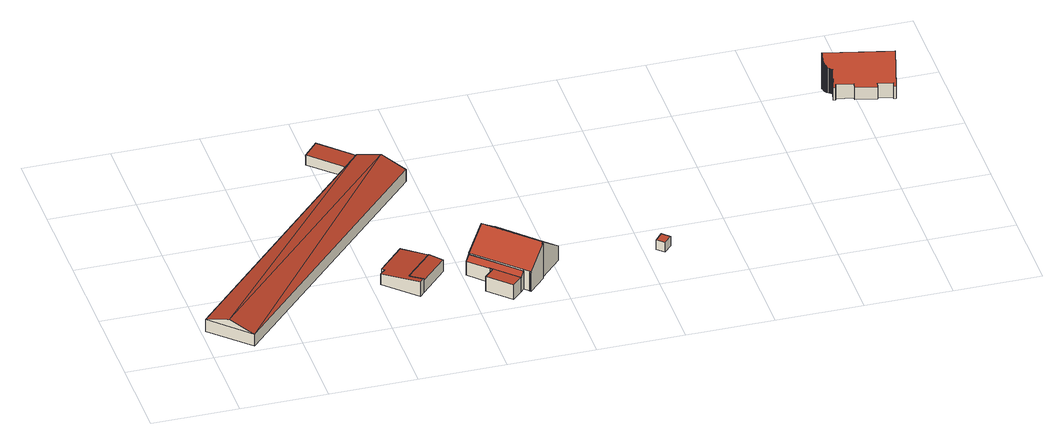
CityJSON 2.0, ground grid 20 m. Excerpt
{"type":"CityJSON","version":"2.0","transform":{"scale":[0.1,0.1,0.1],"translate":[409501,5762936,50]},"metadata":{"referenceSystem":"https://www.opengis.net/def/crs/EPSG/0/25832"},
"CityObjects":{
"building1":{"type":"Building","attributes":{"Gemeindeschluessel":"05515000","Geometrietyp2DReferenz":"3000","function":"31001_2700","roofType":"3100","measuredHeight":5.1},"geometry":[{"type":"Solid","lod":"2","boundaries":[[[[0,1,2,3]],[[4,5,1,0]],[[6,7,5,4]],[[8,9,7,6]],[[3,2,9,8]],[[3,8,10]],[[10,11,3]],[[11,10,6]],[[6,4,0,11]],[[10,8,6]],[[11,0,3]],[[1,5,7,9,2]]]],"semantics":{"surfaces":[{"type":"WallSurface"},{"type":"RoofSurface"},{"type":"GroundSurface"}],"values":[[0,0,0,0,0,1,1,1,1,0,0,2]]}}]},
"building2":{"type":"Building","attributes":{"Gemeindeschluessel":"05515000","Geometrietyp2DReferenz":"3000","function":"51009_1611","roofType":"2100","measuredHeight":3.78},"geometry":[{"type":"Solid","lod":"2","boundaries":[[[[12,13,14,15]],[[16,17,13,12]],[[18,19,17,16]],[[20,21,19,18]],[[22,23,21,20]],[[24,25,23,22]],[[26,27,25,24]],[[15,14,27,26]],[[24,22,20,18,16,12,15,26]],[[13,17,19,21,23,25,27,14]]]],"semantics":{"surfaces":[{"type":"WallSurface"},{"type":"RoofSurface"},{"type":"GroundSurface"}],"values":[[0,0,0,0,0,0,0,0,1,2]]}}]},
"building3":{"type":"Building","attributes":{"Gemeindeschluessel":"05515000","Geometrietyp2DReferenz":"3000","function":"31001_2460","roofType":"2100","measuredHeight":3.35},"geometry":[{"type":"Solid","lod":"2","boundaries":[[[[28,29,30,31]],[[32,33,29,28]],[[34,35,33,32]],[[31,30,35,34]],[[32,28,31,34]],[[29,33,35,30]]]],"semantics":{"surfaces":[{"type":"WallSurface"},{"type":"RoofSurface"},{"type":"GroundSurface"}],"values":[[0,0,0,0,1,2]]}}]},
"building4":{"type":"Building","attributes":{"Gemeindeschluessel":"05515000","Geometrietyp2DReferenz":"3000","function":"31001_2700","roofType":"2100","measuredHeight":2.93},"geometry":[{"type":"Solid","lod":"2","boundaries":[[[[36,37,38,39]],[[40,7,37,36]],[[41,5,7,40]],[[39,38,5,41]],[[40,36,39,41]],[[37,7,5,38]]]],"semantics":{"surfaces":[{"type":"WallSurface"},{"type":"RoofSurface"},{"type":"GroundSurface"}],"values":[[0,0,0,0,1,2]]}}]},
"building5":{"type":"Building","attributes":{"Gemeindeschluessel":"05515000","Geometrietyp2DReferenz":"3000","function":"31001_1000"},"address":[{"country":"Germany","locality":"Münster","thoroughfareNumber":"2","thoroughfareName":"Haurottheide"}],"children":["building5-1","building5-2","building5-3"]},
"building5-1":{"type":"BuildingPart","attributes":{"roofType":"3100","measuredHeight":9.28},"parents":["building5"],"geometry":[{"type":"Solid","lod":"2","boundaries":[[[[42,43,44,45]],[[46,47,43,42]],[[48,49,50,47,46]],[[51,52,53,54,55]],[[56,57,52,51]],[[58,59,57,56]],[[60,61,59,58]],[[62,63,61,60]],[[64,65,63,62]],[[66,67,65,64]],[[68,69,67,66]],[[70,71,69,68]],[[72,73,71,70]],[[45,44,73,72]],[[66,64,62,60,58,56,51,68]],[[55,48,46,42,45,72,70,68,51]],[[43,47,50,53,52,57,59,61,63,65,67,69,71,73,44]],[[49,48,55,54]],[[53,50,49,54]]]],"semantics":{"surfaces":[{"type":"WallSurface"},{"type":"RoofSurface"},{"type":"GroundSurface"},{"type":"ClosureSurface"}],"values":[[0,0,0,0,0,0,0,0,0,0,0,0,0,0,1,1,2,0,3]]}}]},
"building5-2":{"type":"BuildingPart","attributes":{"roofType":"2100","measuredHeight":4.76},"parents":["building5"],"geometry":[{"type":"Solid","lod":"2","boundaries":[[[[54,53,74,75]],[[76,77,50,49]],[[75,74,78,79]],[[76,49,54,75,79]],[[53,50,77,78,74]],[[50,53,54,49]],[[77,76,79,78]]]],"semantics":{"surfaces":[{"type":"WallSurface"},{"type":"RoofSurface"},{"type":"GroundSurface"},{"type":"ClosureSurface"}],"values":[[0,0,0,1,2,3,3]]}}]},
"building5-3":{"type":"BuildingPart","attributes":{"roofType":"1000","measuredHeight":3.82},"parents":["building5"],"geometry":[{"type":"Solid","lod":"2","boundaries":[[[[80,81,77,76,82]],[[83,84,81,80]],[[85,86,84,83]],[[87,79,78,86,85]],[[85,83,80,82,87]],[[81,84,86,78,77]],[[79,87,82,76]],[[77,78,79,76]]]],"semantics":{"surfaces":[{"type":"WallSurface"},{"type":"RoofSurface"},{"type":"GroundSurface"},{"type":"ClosureSurface"}],"values":[[0,0,0,0,1,2,0,3]]}}]},
"building6":{"type":"Building","attributes":{"Gemeindeschluessel":"05515000","Geometrietyp2DReferenz":"3000","function":"31001_2500","roofType":"1000","measuredHeight":2.56},"address":[{"country":"Germany","locality":"Münster","thoroughfareNumber":"2a","thoroughfareName":"Haurottheide"}],"geometry":[{"type":"Solid","lod":"2","boundaries":[[[[88,89,90,91]],[[92,93,89,88]],[[94,95,93,92]],[[91,90,95,94]],[[92,88,91,94]],[[89,93,95,90]]]],"semantics":{"surfaces":[{"type":"WallSurface"},{"type":"RoofSurface"},{"type":"GroundSurface"}],"values":[[0,0,0,0,1,2]]}}]},
"building7":{"type":"Building","attributes":{"Gemeindeschluessel":"05515000","Geometrietyp2DReferenz":"3000","function":"31001_1000","roofType":"5000","measuredHeight":9.04},"address":[{"country":"Germany","locality":"Münster","thoroughfareNumber":"3","thoroughfareName":"Haurottheide"}],"geometry":[{"type":"Solid","lod":"2","boundaries":[[[[96,97,98,99]],[[100,101,97,96]],[[102,103,101,100]],[[104,105,103,102]],[[106,107,105,104]],[[108,109,107,106]],[[110,111,109,108]],[[112,113,111,110]],[[114,115,113,112]],[[116,117,115,114]],[[118,119,117,116]],[[120,121,119,118]],[[122,123,121,120]],[[124,125,123,122]],[[126,127,125,124]],[[128,129,127,126]],[[130,131,129,128]],[[132,133,131,130]],[[134,135,133,132]],[[136,137,135,134]],[[138,139,137,136]],[[140,141,139,138]],[[142,143,141,140]],[[144,145,143,142]],[[146,147,145,144]],[[148,149,147,146]],[[150,151,149,148]],[[152,153,151,150]],[[154,155,153,152]],[[156,157,155,154]],[[158,159,157,156]],[[160,161,159,158]],[[162,163,161,160]],[[164,165,163,162]],[[166,167,165,164]],[[168,169,167,166]],[[170,171,169,168]],[[172,173,171,170]],[[174,175,173,172]],[[176,177,175,174]],[[178,179,177,176]],[[180,181,179,178]],[[182,183,181,180]],[[184,185,183,182]],[[186,187,185,184]],[[188,189,187,186]],[[190,191,189,188]],[[192,193,191,190]],[[194,195,193,192]],[[196,197,195,194]],[[99,98,197,196]],[[158,156,154,152,150,148,146,198,199,96,99,196,194,192,190,188,186,184,182,180,178,176,174,172,170,168,166,164,162,160]],[[142,140,138,136,134,132,130,128,126,124,122,120,118,116,114,112,110,108,106,104,102,100,199,198,144]],[[96,199,100]],[[144,198,146]],[[97,101,103,105,107,109,111,113,115,117,119,121,123,125,127,129,131,133,135,137,139,141,143,145,147,149,151,153,155,157,159,161,163,165,167,169,171,173,175,177,179,181,183,185,187,189,191,193,195,197,98]]]],"semantics":{"surfaces":[{"type":"WallSurface"},{"type":"RoofSurface"},{"type":"GroundSurface"}],"values":[[0,0,0,0,0,0,0,0,0,0,0,0,0,0,0,0,0,0,0,0,0,0,0,0,0,0,0,0,0,0,0,0,0,0,0,0,0,0,0,0,0,0,0,0,0,0,0,0,0,0,0,1,1,0,0,2]]}}]}
},
"vertices":[
[7,89,44],[7,89,13],[93,6,13],[93,6,44],[461,563,44],[461,563,13],[493,596,44],[493,596,13],[579,512,44],[579,512,13],[536,554,64],[50,48,64],
[472,118,49],[472,118,15],[535,183,15],[535,183,49],[498,94,53],[498,94,15],[488,84,53],[488,84,15],[418,152,42],[418,152,15],[431,164,42],[431,164,15],[425,170,42],[425,170,15],[485,232,42],[485,232,15],
[560,159,47],[560,159,16],[535,183,16],[535,183,50],[498,94,47],[498,94,16],[472,118,50],[472,118,16],
[421,665,42],[421,665,13],[389,632,13],[389,632,39],[493,596,42],[461,563,39],
[718,34,67],[718,34,18],[721,32,18],[721,32,67],[719,35,68],[719,35,18],[708,46,68],[708,46,65],[708,46,18],[652,180,111],[652,180,18],[612,139,18],[612,139,65],[612,139,68],[692,222,67],[692,222,18],[694,220,67],[694,220,18],[694,219,68],[694,219,18],[764,151,68],[764,151,18],[774,161,56],[774,161,18],[809,128,56],[809,128,18],[759,76,111],[759,76,18],[758,74,109],[758,74,18],[759,72,109],[759,72,18],
[603,130,18],[603,130,54],[699,36,54],[699,36,18],[644,90,18],[644,90,54],
[676,13,56],[676,13,18],[699,36,56],[627,60,56],[627,60,18],[647,80,56],[647,80,18],[644,90,56],
[1041,102,37],[1041,102,12],[1059,122,12],[1059,122,37],[1025,117,37],[1025,117,12],[1043,137,37],[1043,137,12],
[1541,615,95],[1541,615,5],[1541,613,5],[1541,613,92],[1542,617,93],[1542,617,5],[1542,619,91],[1542,619,5],[1543,621,89],[1543,621,5],[1544,623,86],[1544,623,5],[1546,625,84],[1546,625,5],[1546,626,83],[1546,626,5],[1548,628,80],[1548,628,5],[1550,630,77],[1550,630,5],[1552,631,75],[1552,631,5],[1554,632,73],[1554,632,5],[1556,633,72],[1556,633,5],[1558,633,71],[1558,633,5],[1560,634,69],[1560,634,5],[1563,634,68],[1563,634,5],[1565,634,68],[1565,634,5],[1568,634,67],[1568,634,5],[1569,634,67],[1569,634,5],[1575,659,37],[1575,659,5],[1580,657,37],[1580,657,5],[1579,653,43],[1579,653,5],[1700,623,43],[1700,623,5],[1701,628,37],[1701,628,5],[1707,627,37],[1707,627,5],[1683,530,37],[1683,530,5],[1678,531,37],[1678,531,5],[1679,536,43],[1679,536,5],[1645,544,43],[1645,544,5],[1644,539,37],[1644,539,5],[1596,551,37],[1596,551,5],[1597,556,42],[1597,556,5],[1558,565,42],[1558,565,5],[1556,561,37],[1556,561,5],[1551,562,37],[1551,562,5],[1557,587,67],[1557,587,5],[1556,587,67],[1556,587,5],[1554,588,67],[1554,588,5],[1552,589,68],[1552,589,5],[1550,590,69],[1550,590,5],[1548,592,70],[1548,592,5],[1547,593,71],[1547,593,5],[1546,594,72],[1546,594,5],[1544,596,74],[1544,596,5],[1543,598,76],[1543,598,5],[1542,600,78],[1542,600,5],[1542,602,80],[1542,602,5],[1541,604,82],[1541,604,5],[1541,606,84],[1541,606,5],[1540,609,87],[1540,609,5],[1540,611,90],[1540,611,5],[1695,578,95],[1541,616,95]
]}
